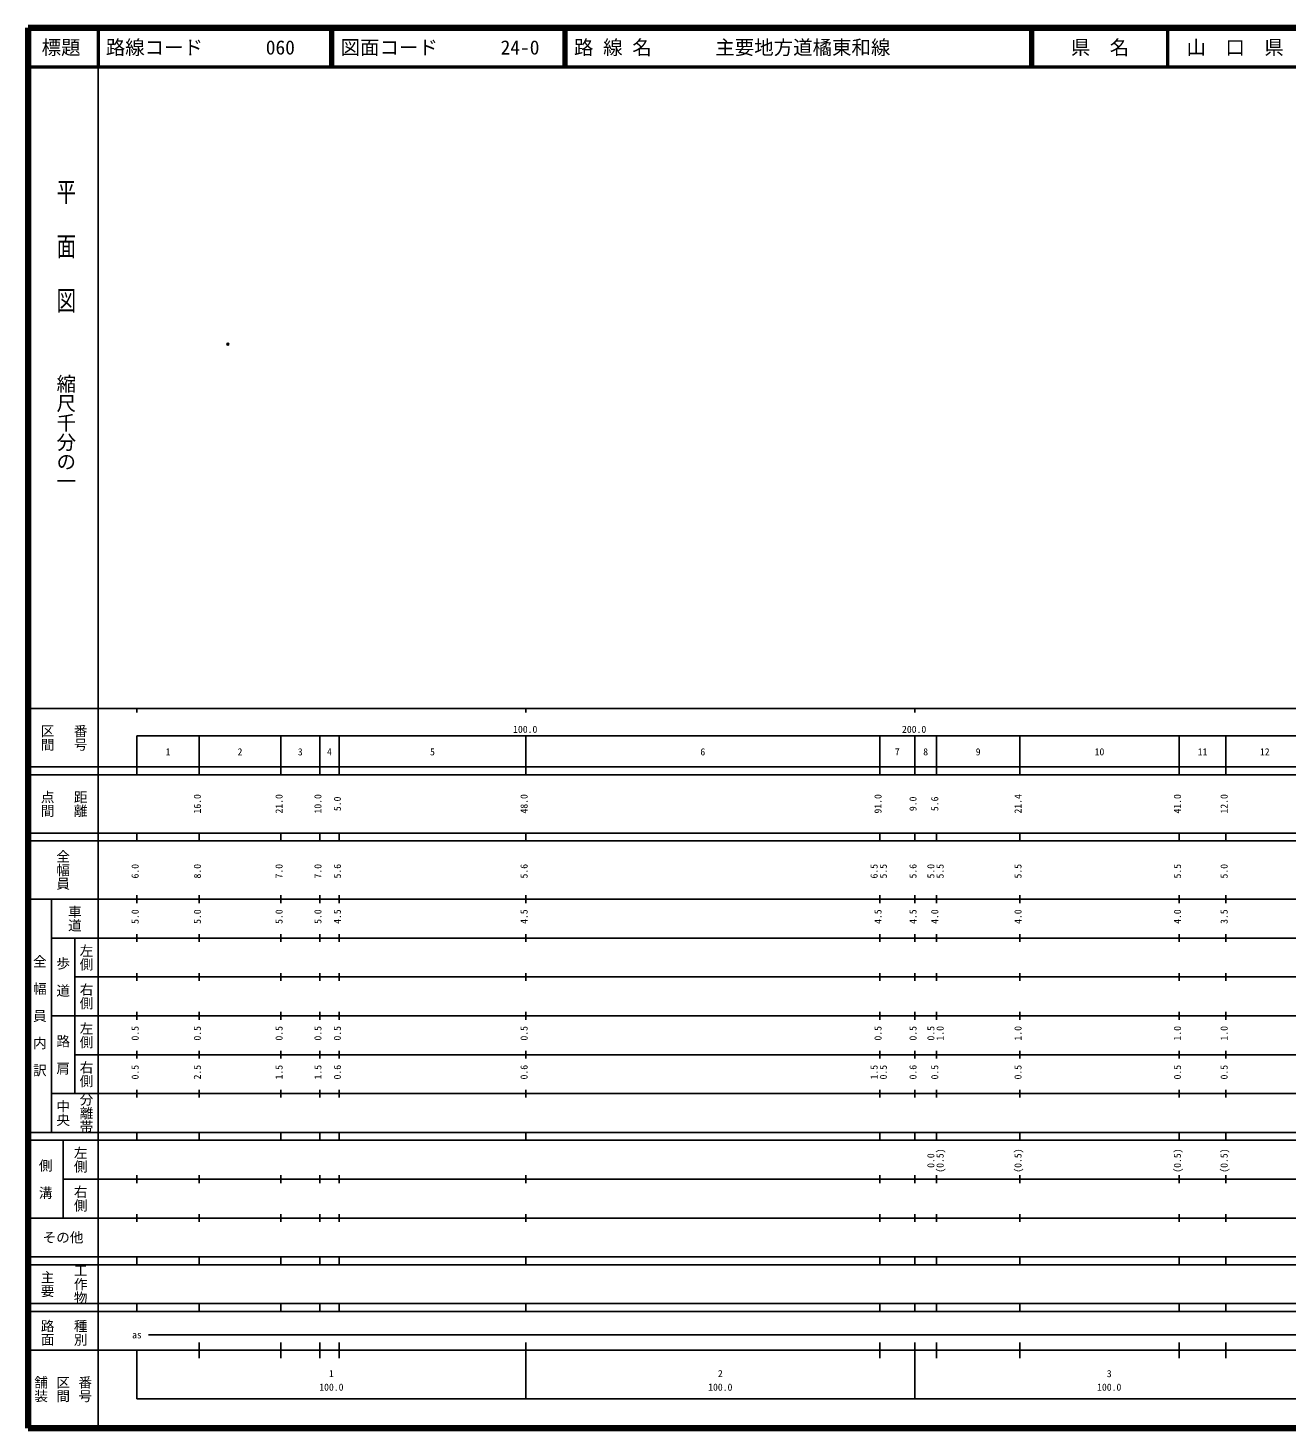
# Model space of a CAD drawing. Units: millimetres on the paper. Extents: x 40 to 680, y 20 to 380.
# Drawn here: x 40 to 363.7, y 20 to 380 of the extents above; entities that cross this region are included whole.
import ezdxf
from ezdxf.enums import TextEntityAlignment as Align

# ---------------------------------------------------------------- set-up
doc = ezdxf.new("R2010")
doc.units = ezdxf.units.MM
doc.header["$PDMODE"] = 32
doc.header["$PDSIZE"] = 0.5
doc.layers.add('M-OTRS', color=6, linetype='Continuous')
doc.layers.add('M-TTL-TXT', color=7, linetype='Continuous')
for name, color, linetype, lineweight in [('M-TTL', 2, 'Continuous', 140), ('M-TTL-BAND', 7, 'Continuous', 25), ('M-TTL-LINE', 7, 'Continuous', 50)]:
    doc.layers.add(name, color=color, linetype=linetype, lineweight=lineweight)
doc.styles.add('@ＭＳ ゴシック', font='')
doc.styles.add('ＭＳ ゴシック', font='')
doc.styles.get('@ＭＳ ゴシック').set_extended_font_data('@MS Gothic')
doc.styles.get('ＭＳ ゴシック').set_extended_font_data('MS Gothic')

msp = doc.modelspace()

# ---------------------------------------------------------------- linework, layer by layer
at = {"layer": 'M-OTRS'}
msp.add_point((91.403, 298.687), dxfattribs=at)
at = {"layer": 'M-TTL'}
for p, q in [((40, 380), (40, 20)), ((680, 380), (40, 380)), ((40, 20), (680, 20))]:
    msp.add_line(p, q, dxfattribs=at)
at = {"layer": 'M-TTL-BAND'}
for p, q in [((58, 370), (58, 20)), ((40, 205), (579, 205)), ((68, 205), (68, 204)), ((168, 205), (168, 204)), ((268, 205), (268, 204)), ((68, 198), (579, 198)), ((68, 198), (68, 188)), ((84, 188), (84, 198)), ((105, 188), (105, 198)), ((115, 188), (115, 198)), ((120, 188), (120, 198)), ((168, 188), (168, 198)), ((259, 188), (259, 198)), ((268, 188), (268, 198)), ((273.6, 188), (273.6, 198)), ((295, 188), (295, 198)), ((336, 188), (336, 198)), ((348, 188), (348, 198)), ((40, 190), (579, 190)), ((40, 188), (579, 188)), ((40, 173), (579, 173)), ((68, 171), (68, 173)), ((84, 171), (84, 173)), ((105, 171), (105, 173)), ((115, 171), (115, 173)), ((120, 171), (120, 173)), ((168, 171), (168, 173)), ((259, 171), (259, 173)), ((268, 171), (268, 173)), ((273.6, 171), (273.6, 173)), ((295, 171), (295, 173)), ((336, 171), (336, 173)), ((348, 171), (348, 173)), ((40, 171), (579, 171)), ((40, 156), (579, 156)), ((46, 96), (46, 156)), ((68, 155), (68, 157)), ((84, 155), (84, 157)), ((105, 155), (105, 157)), ((115, 155), (115, 157)), ((120, 155), (120, 157)), ((168, 155), (168, 157)), ((259, 155), (259, 157)), ((268, 155), (268, 157)), ((273.6, 155), (273.6, 157)), ((295, 155), (295, 157)), ((336, 155), (336, 157)), ((348, 155), (348, 157)), ((46, 146), (579, 146)), ((52, 146), (52, 106)), ((68, 145), (68, 147)), ((84, 145), (84, 147)), ((105, 145), (105, 147)), ((115, 145), (115, 147)), ((120, 145), (120, 147)), ((168, 145), (168, 147)), ((259, 145), (259, 147)), ((268, 145), (268, 147)), ((273.6, 145), (273.6, 147)), ((295, 145), (295, 147)), ((336, 145), (336, 147)), ((348, 145), (348, 147)), ((68, 135), (68, 137)), ((84, 135), (84, 137)), ((105, 135), (105, 137)), ((115, 135), (115, 137)), ((120, 135), (120, 137)), ((168, 135), (168, 137)), ((259, 135), (259, 137)), ((268, 135), (268, 137)), ((273.6, 135), (273.6, 137)), ((295, 135), (295, 137)), ((336, 135), (336, 137)), ((348, 135), (348, 137)), ((52, 136), (579, 136)), ((46, 126), (579, 126)), ((68, 125), (68, 127)), ((84, 125), (84, 127)), ((105, 125), (105, 127)), ((115, 125), (115, 127)), ((120, 125), (120, 127)), ((168, 125), (168, 127)), ((259, 125), (259, 127)), ((268, 125), (268, 127)), ((273.6, 125), (273.6, 127)), ((295, 125), (295, 127)), ((336, 125), (336, 127)), ((348, 125), (348, 127)), ((52, 116), (579, 116)), ((68, 115), (68, 117)), ((84, 115), (84, 117)), ((105, 115), (105, 117)), ((115, 115), (115, 117)), ((120, 115), (120, 117)), ((168, 115), (168, 117)), ((259, 115), (259, 117)), ((268, 115), (268, 117)), ((273.6, 115), (273.6, 117)), ((295, 115), (295, 117)), ((336, 115), (336, 117)), ((348, 115), (348, 117)), ((46, 106), (579, 106)), ((68, 105), (68, 107)), ((84, 105), (84, 107)), ((105, 105), (105, 107)), ((115, 105), (115, 107)), ((120, 105), (120, 107)), ((168, 105), (168, 107)), ((259, 105), (259, 107)), ((268, 105), (268, 107)), ((273.6, 105), (273.6, 107)), ((295, 105), (295, 107)), ((336, 105), (336, 107)), ((348, 105), (348, 107)), ((40, 96), (579, 96)), ((40, 94), (579, 94)), ((49, 94), (49, 74)), ((68, 94), (68, 96)), ((84, 94), (84, 96)), ((105, 94), (105, 96)), ((115, 94), (115, 96)), ((120, 94), (120, 96)), ((168, 94), (168, 96)), ((259, 94), (259, 96)), ((268, 94), (268, 96)), ((273.6, 94), (273.6, 96)), ((295, 94), (295, 96)), ((336, 94), (336, 96)), ((348, 94), (348, 96)), ((49, 84), (579, 84)), ((68, 83), (68, 85)), ((84, 83), (84, 85)), ((105, 83), (105, 85)), ((115, 83), (115, 85)), ((120, 83), (120, 85)), ((168, 83), (168, 85)), ((259, 83), (259, 85)), ((268, 83), (268, 85)), ((273.6, 83), (273.6, 85)), ((295, 83), (295, 85)), ((336, 83), (336, 85)), ((348, 83), (348, 85)), ((40, 74), (579, 74)), ((68, 73), (68, 75)), ((84, 73), (84, 75)), ((105, 73), (105, 75)), ((115, 73), (115, 75)), ((120, 73), (120, 75)), ((168, 73), (168, 75)), ((259, 73), (259, 75)), ((268, 73), (268, 75)), ((273.6, 73), (273.6, 75)), ((295, 73), (295, 75)), ((336, 73), (336, 75)), ((348, 73), (348, 75)), ((40, 64), (579, 64)), ((40, 62), (579, 62)), ((68, 62), (68, 64)), ((84, 62), (84, 64)), ((105, 62), (105, 64)), ((115, 62), (115, 64)), ((120, 62), (120, 64)), ((168, 62), (168, 64)), ((259, 62), (259, 64)), ((268, 62), (268, 64)), ((273.6, 62), (273.6, 64)), ((295, 62), (295, 64)), ((336, 62), (336, 64)), ((348, 62), (348, 64)), ((40, 52), (579, 52)), ((68, 50), (68, 52)), ((84, 50), (84, 52)), ((105, 50), (105, 52)), ((115, 50), (115, 52)), ((120, 50), (120, 52)), ((168, 50), (168, 52)), ((259, 50), (259, 52)), ((268, 50), (268, 52)), ((273.6, 50), (273.6, 52)), ((295, 50), (295, 52)), ((336, 50), (336, 52)), ((348, 50), (348, 52)), ((40, 50), (579, 50)), ((71, 44), (565, 44)), ((40, 40), (579, 40)), ((68, 40), (68, 27.5)), ((84, 38), (84, 42)), ((105, 38), (105, 42)), ((115, 38), (115, 42)), ((120, 38), (120, 42)), ((168, 27.5), (168, 42)), ((259, 38), (259, 42)), ((268, 27.5), (268, 42)), ((273.6, 38), (273.6, 42)), ((295, 38), (295, 42)), ((336, 38), (336, 42)), ((348, 38), (348, 42)), ((68, 27.5), (579, 27.5))]:
    msp.add_line(p, q, dxfattribs=at)
at = {"layer": 'M-TTL-LINE'}
for p, q in [((58, 380), (58, 370)), ((117.75, 380), (117.75, 370)), ((118.25, 380), (118.25, 370)), ((177.75, 380), (177.75, 370)), ((178.25, 380), (178.25, 370)), ((297.75, 380), (297.75, 370)), ((298.25, 380), (298.25, 370)), ((333, 380), (333, 370)), ((40, 370), (680, 370))]:
    msp.add_line(p, q, dxfattribs=at)

# ---------------------------------------------------------------- texts
at = {"layer": 'M-TTL-BAND', "style": '@ＭＳ ゴシック', "width": 1.4}
msp.add_text('平  面  図', height=3.666, rotation=270, dxfattribs=at).set_placement((49.777, 306.475), align=Align.MIDDLE_RIGHT)
at = {"layer": 'M-TTL-BAND', "style": '@ＭＳ ゴシック'}
msp.add_text('縮尺千分の一', height=3.666, rotation=270, dxfattribs=at).set_placement((49.777, 261.03), align=Align.MIDDLE_RIGHT)
for s, p in [('区間', (45, 197.5)), ('番号', (53.5, 197.5)), ('点間', (45, 180.5)), ('距離', (53.5, 180.5)), ('全幅員', (49, 163.5)), ('車道', (52, 151)), ('左側', (55, 141)), ('全\u3000幅\u3000員\u3000内\u3000訳', (43, 126)), ('歩\u3000道', (49, 136)), ('右側', (55, 131)), ('左側', (55, 121)), ('路\u3000肩', (49, 116)), ('右側', (55, 111)), ('分離帯', (55, 101)), ('中央', (49, 101)), ('左側', (53.5, 89)), ('側\u3000溝', (44.5, 84)), ('右側', (53.5, 79)), ('工作物', (53.5, 57)), ('主要', (45, 57)), ('路面', (45, 44.5)), ('種別', (53.5, 44.5)), ('舗装', (43.333, 30)), ('区間', (49, 30)), ('番号', (54.667, 30))]:
    msp.add_text(s, height=2.566, rotation=270, dxfattribs=at).set_placement(p, align=Align.MIDDLE_CENTER)
at = {"layer": 'M-TTL-BAND', "style": 'ＭＳ ゴシック'}
for s, p in [('100.0', (167.844, 198.195)), ('200.0', (267.844, 198.195)), ('1', (76, 192.405)), ('2', (94.5, 192.405)), ('3', (110, 192.405)), ('4', (117.5, 192.405)), ('5', (144, 192.405)), ('6', (213.5, 192.405)), ('7', (263.5, 192.405)), ('8', (270.8, 192.405)), ('9', (284.3, 192.405)), ('10', (315.5, 192.405)), ('11', (342, 192.405)), ('12', (358, 192.405)), ('as', (68, 42.5)), ('1', (118, 32.523)), ('2', (218, 32.523)), ('3', (318, 32.523)), ('100.0', (118, 29.033)), ('100.0', (218, 29.033)), ('100.0', (318, 29.033))]:
    msp.add_text(s, height=1.833, dxfattribs=at).set_placement(p, align=Align.BOTTOM_CENTER)
for s, p in [('16.0', (85, 180.5)), ('21.0', (106, 180.5)), ('10.0', (116, 180.5)), ('5.0', (121, 180.5)), ('48.0', (169, 180.5)), ('91.0', (260, 180.5)), ('9.0', (269, 180.5)), ('5.6', (274.6, 180.5)), ('21.4', (296, 180.5)), ('41.0', (337, 180.5)), ('12.0', (349, 180.5)), ('6.0', (69, 163.174)), ('8.0', (85, 163.174)), ('7.0', (106, 163.174)), ('7.0', (116, 163.174)), ('5.6', (121, 163.174)), ('5.6', (169, 163.174)), ('6.5', (259, 163.174)), ('5.5', (261.37, 163.174)), ('5.6', (269, 163.174)), ('5.0', (273.6, 163.174)), ('5.5', (275.97, 163.174)), ('5.5', (296, 163.174)), ('5.5', (337, 163.174)), ('5.0', (349, 163.174)), ('5.0', (69, 151.5)), ('5.0', (85, 151.5)), ('5.0', (106, 151.5)), ('5.0', (116, 151.5)), ('4.5', (121, 151.5)), ('4.5', (169, 151.5)), ('4.5', (260, 151.5)), ('4.5', (269, 151.5)), ('4.0', (274.6, 151.5)), ('4.0', (296, 151.5)), ('4.0', (337, 151.5)), ('3.5', (349, 151.5)), ('0.5', (69, 121.5)), ('0.5', (85, 121.5)), ('0.5', (106, 121.5)), ('0.5', (116, 121.5)), ('0.5', (121, 121.5)), ('0.5', (169, 121.5)), ('0.5', (260, 121.5)), ('0.5', (269, 121.5)), ('0.5', (273.6, 121.5)), ('1.0', (275.97, 121.5)), ('1.0', (296, 121.5)), ('1.0', (337, 121.5)), ('1.0', (349, 121.5)), ('0.5', (69, 111.5)), ('2.5', (85, 111.5)), ('1.5', (106, 111.5)), ('1.5', (116, 111.5)), ('0.6', (121, 111.5)), ('0.6', (169, 111.5)), ('1.5', (259, 111.5)), ('0.5', (261.37, 111.5)), ('0.6', (269, 111.5)), ('0.5', (274.6, 111.5)), ('0.5', (296, 111.5)), ('0.5', (337, 111.5)), ('0.5', (349, 111.5)), ('0.0', (273.6, 88.764)), ('(0.5)', (275.97, 88.764)), ('(0.5)', (296, 88.764)), ('(0.5)', (337, 88.764)), ('(0.5)', (349, 88.764))]:
    msp.add_text(s, height=1.833, rotation=90, dxfattribs=at).set_placement(p, align=Align.BOTTOM_CENTER)
msp.add_text('その他', height=2.566, dxfattribs=at).set_placement((49, 69), align=Align.MIDDLE_CENTER)
at = {"layer": 'M-TTL-TXT', "style": 'ＭＳ ゴシック'}
for s, p in [('標題', (48.5, 375)), ('県\u3000名', (315.625, 375)), ('山\u3000口\u3000県', (350.375, 375))]:
    msp.add_text(s, height=3.666, dxfattribs=at).set_placement(p, align=Align.MIDDLE_CENTER)
for s, p in [('路線コード', (60, 375)), ('060', (101.142, 375)), ('図面コード', (120.38, 375)), ('24-0', (161.521, 375)), ('路 線 名', (180.38, 375)), ('主要地方道橘東和線', (216.734, 375))]:
    msp.add_text(s, height=3.666, dxfattribs=at).set_placement(p, align=Align.MIDDLE_LEFT)

doc.saveas('drawing.dxf')
